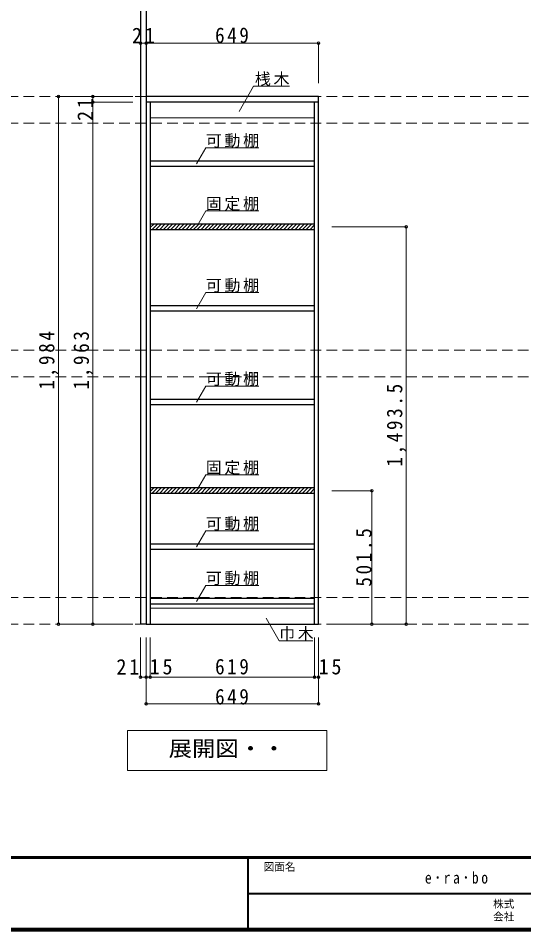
# Model space of a CAD drawing. Units: millimetres at full size, sheet at 1:20. Extents: x -3922 to 3878, y -2932 to 2722.
# Drawn here: x -885 to 1017, y -2864 to 567 of the extents above; entities that cross this region are included whole.
import ezdxf
from ezdxf.enums import TextEntityAlignment as Align

# ---------------------------------------------------------------- set-up
doc = ezdxf.new("R2010")
doc.units = ezdxf.units.MM
doc.header["$LTSCALE"] = 20
doc.header["$PDMODE"] = 32
doc.header["$PDSIZE"] = 10
doc.linetypes.add('DASHED2', pattern=[3, 2, -1])
for name, color, linetype, lineweight in [('0-2', 3, 'Continuous', 25), ('0-3_固定棚', 2, 'Continuous', 35), ('0-4_可動棚', 3, 'Continuous', 25), ('0-7_桟木・巾木', 2, 'Continuous', 35), ('0-A_文字', 7, 'Continuous', 18), ('0-B_寸法', 4, 'Continuous', 9), ('0-C_ハッチ', 4, 'Continuous', 9), ('F-1_枠', 6, 'Continuous', 40)]:
    doc.layers.add(name, color=color, linetype=linetype, lineweight=lineweight)
doc.layers.add('F-A_文字', color=7, linetype='Continuous')
doc.styles.add('ＭＳ ゴシック', font='')
doc.styles.get('ＭＳ ゴシック').set_extended_font_data('MS Gothic')

msp = doc.modelspace()

# ---------------------------------------------------------------- linework, layer by layer
at = {"layer": '0-2'}
for p, q in [((-425.16, 1177.73), (-425.16, -1711.27)), ((-404.16, 1177.73), (-404.16, -1711.27)), ((244.84, 272.73), (-404.16, 272.73)), ((244.84, 251.73), (-404.16, 251.73)), ((-389.16, 251.73), (-389.16, -1711.27)), ((229.84, -1711.27), (229.84, 251.73)), ((244.84, -1711.27), (244.84, 272.73)), ((-404.16, -1711.27), (-425.16, -1711.27)), ((-404.16, -1711.27), (244.84, -1711.27))]:
    msp.add_line(p, q, dxfattribs=at)
at = {"layer": '0-3_固定棚', "color": 3, "lineweight": 25}
for p, q in [((229.84, -207.27), (-389.16, -207.27)), ((229.84, -228.27), (-389.16, -228.27)), ((229.84, -1199.27), (-389.16, -1199.27)), ((229.84, -1220.27), (-389.16, -1220.27)), ((229.84, -1615.27), (-389.16, -1615.27)), ((229.84, -1636.27), (-389.16, -1636.27))]:
    msp.add_line(p, q, dxfattribs=at)
at = {"layer": '0-4_可動棚'}
for p, q in [((229.84, 29.73), (-389.16, 29.73)), ((229.84, 8.73), (-389.16, 8.73)), ((229.84, -514.27), (-389.16, -514.27)), ((229.84, -535.27), (-389.16, -535.27)), ((229.84, -866.27), (-389.16, -866.27)), ((229.84, -887.27), (-389.16, -887.27)), ((229.84, -1410.27), (-389.16, -1410.27)), ((229.84, -1431.27), (-389.16, -1431.27))]:
    msp.add_line(p, q, dxfattribs=at)
at = {"layer": '0-7_桟木・巾木', "color": 7, "lineweight": 18}
for p, q in [((229.84, 191.73), (-389.16, 191.73)), ((-389.16, -1651.27), (229.84, -1651.27))]:
    msp.add_line(p, q, dxfattribs=at)
at = {"layer": '0-A_文字'}
for p, q in [((-54.36, 216.5), (0.47, 311.47)), ((135.06, 311.47), (0.47, 311.47)), ((-214.68, 18.67), (-179.66, 79.32)), ((20.34, 79.32), (-179.66, 79.32)), ((-214.68, -218.33), (-179.66, -157.68)), ((20.34, -157.68), (-179.66, -157.68)), ((-214.68, -525.33), (-179.66, -464.68)), ((20.34, -464.68), (-179.66, -464.68)), ((-214.68, -877.33), (-179.66, -816.68)), ((20.34, -816.68), (-179.66, -816.68)), ((-214.68, -1210.33), (-179.66, -1149.68)), ((20.34, -1149.68), (-179.66, -1149.68)), ((-214.68, -1421.33), (-179.66, -1360.68)), ((20.34, -1360.68), (-179.66, -1360.68)), ((-214.68, -1626.33), (-179.66, -1565.68)), ((20.34, -1565.68), (-179.66, -1565.68)), ((47.58, -1689.47), (96.33, -1773.91)), ((96.33, -1773.91), (223.64, -1773.91)), ((275.66, -2111.27), (275.66, -2261.27)), ((-474.34, -2261.27), (275.66, -2261.27))]:
    msp.add_line(p, q, dxfattribs=at)
msp.add_lwpolyline([(275.66, -2111.27), (-474.34, -2111.27), (-474.34, -2261.27)], dxfattribs=at)
at = {"layer": '0-B_寸法'}
for p, q in [((-425.16, 472.73), (-404.16, 472.73)), ((-425.16, 472.73), (-425.16, 322.73)), ((-404.16, 472.73), (-404.16, 322.73)), ((-404.16, 472.73), (244.84, 472.73)), ((244.84, 472.73), (244.84, 322.73)), ((-734.16, 272.73), (-454.16, 272.73)), ((-734.16, 272.73), (-734.16, -1711.27)), ((-604.16, 272.73), (-604.16, 251.73)), ((-604.16, 251.73), (-454.16, 251.73)), ((-604.16, 251.73), (-604.16, -1711.27)), ((574.84, -217.77), (294.84, -217.77)), ((574.84, -1711.27), (574.84, -217.77)), ((444.84, -1209.77), (294.84, -1209.77)), ((444.84, -1711.27), (444.84, -1209.77)), ((-734.16, -1711.27), (-454.16, -1711.27)), ((444.84, -1711.27), (294.84, -1711.27)), ((574.84, -1711.27), (444.84, -1711.27)), ((-425.16, -1911.27), (-425.16, -1761.27)), ((-404.16, -1911.27), (-404.16, -1761.27)), ((-389.16, -1911.27), (-389.16, -1761.27)), ((229.84, -1911.27), (229.84, -1761.27)), ((244.84, -1911.27), (244.84, -1761.27)), ((-404.16, -1911.27), (-425.16, -1911.27)), ((-389.16, -1911.27), (-404.16, -1911.27)), ((-404.16, -2011.27), (-404.16, -1911.27)), ((-90.16, -1911.27), (-389.16, -1911.27)), ((-69.16, -1911.27), (-90.16, -1911.27)), ((229.84, -1911.27), (-69.16, -1911.27)), ((244.84, -1911.27), (229.84, -1911.27)), ((244.84, -2011.27), (244.84, -1911.27)), ((-404.16, -2011.27), (244.84, -2011.27))]:
    msp.add_line(p, q, dxfattribs=at)
at = {"layer": '0-B_寸法', "linetype": 'DASHED2'}
for p, q in [((2114.84, 272.73), (-2379.66, 272.73)), ((2114.84, 172.73), (-2379.66, 172.73)), ((2114.84, -681.27), (-2379.66, -681.27)), ((2114.84, -781.27), (-2379.66, -781.27)), ((2114.84, -1611.27), (-2379.66, -1611.27)), ((2114.84, -1711.27), (-2379.66, -1711.27))]:
    msp.add_line(p, q, dxfattribs=at)
at = {"layer": '0-B_寸法', "color": 7}
for p in [(-425.16, 472.73), (-404.16, 472.73), (244.84, 472.73), (-734.16, 272.73), (-604.16, 272.73), (-604.16, 251.73), (574.84, -217.77), (444.84, -1209.77), (-734.16, -1711.27), (-604.16, -1711.27), (444.84, -1711.27), (574.84, -1711.27), (-425.16, -1911.27), (-404.16, -1911.27), (-389.16, -1911.27), (229.84, -1911.27), (244.84, -1911.27), (-404.16, -2011.27), (244.84, -2011.27)]:
    msp.add_point(p, dxfattribs=at)
at = {"layer": '0-C_ハッチ'}
for p, q in [((-389.16, -220.73), (-375.7, -207.27)), ((-382.56, -228.27), (-361.56, -207.27)), ((-368.42, -228.27), (-347.42, -207.27)), ((-354.27, -228.27), (-333.27, -207.27)), ((-340.13, -228.27), (-319.13, -207.27)), ((-325.99, -228.27), (-304.99, -207.27)), ((-311.85, -228.27), (-290.85, -207.27)), ((-297.7, -228.27), (-276.7, -207.27)), ((-283.56, -228.27), (-262.56, -207.27)), ((-269.42, -228.27), (-248.42, -207.27)), ((-255.28, -228.27), (-234.28, -207.27)), ((-241.14, -228.27), (-220.14, -207.27)), ((-226.99, -228.27), (-205.99, -207.27)), ((-212.85, -228.27), (-191.85, -207.27)), ((-198.71, -228.27), (-177.71, -207.27)), ((-184.57, -228.27), (-163.57, -207.27)), ((-170.43, -228.27), (-149.43, -207.27)), ((-156.28, -228.27), (-135.28, -207.27)), ((-142.14, -228.27), (-121.14, -207.27)), ((-128, -228.27), (-107, -207.27)), ((-113.86, -228.27), (-92.86, -207.27)), ((-99.71, -228.27), (-78.71, -207.27)), ((-85.57, -228.27), (-64.57, -207.27)), ((-71.43, -228.27), (-50.43, -207.27)), ((-57.29, -228.27), (-36.29, -207.27)), ((-43.15, -228.27), (-22.15, -207.27)), ((-29, -228.27), (-8, -207.27)), ((-14.86, -228.27), (6.14, -207.27)), ((-0.72, -228.27), (20.28, -207.27)), ((13.42, -228.27), (34.42, -207.27)), ((27.56, -228.27), (48.56, -207.27)), ((41.71, -228.27), (62.71, -207.27)), ((55.85, -228.27), (76.85, -207.27)), ((69.99, -228.27), (90.99, -207.27)), ((84.13, -228.27), (105.13, -207.27)), ((98.27, -228.27), (119.27, -207.27)), ((112.42, -228.27), (133.42, -207.27)), ((126.56, -228.27), (147.56, -207.27)), ((140.7, -228.27), (161.7, -207.27)), ((154.84, -228.27), (175.84, -207.27)), ((168.99, -228.27), (189.99, -207.27)), ((183.13, -228.27), (204.13, -207.27)), ((197.27, -228.27), (218.27, -207.27)), ((211.41, -228.27), (229.84, -209.84)), ((225.55, -228.27), (229.84, -223.99)), ((-389.16, -1212.73), (-375.7, -1199.27)), ((-382.56, -1220.27), (-361.56, -1199.27)), ((-368.42, -1220.27), (-347.42, -1199.27)), ((-354.27, -1220.27), (-333.27, -1199.27)), ((-340.13, -1220.27), (-319.13, -1199.27)), ((-325.99, -1220.27), (-304.99, -1199.27)), ((-311.85, -1220.27), (-290.85, -1199.27)), ((-297.7, -1220.27), (-276.7, -1199.27)), ((-283.56, -1220.27), (-262.56, -1199.27)), ((-269.42, -1220.27), (-248.42, -1199.27)), ((-255.28, -1220.27), (-234.28, -1199.27)), ((-241.14, -1220.27), (-220.14, -1199.27)), ((-226.99, -1220.27), (-205.99, -1199.27)), ((-212.85, -1220.27), (-191.85, -1199.27)), ((-198.71, -1220.27), (-177.71, -1199.27)), ((-184.57, -1220.27), (-163.57, -1199.27)), ((-170.43, -1220.27), (-149.43, -1199.27)), ((-156.28, -1220.27), (-135.28, -1199.27)), ((-142.14, -1220.27), (-121.14, -1199.27)), ((-128, -1220.27), (-107, -1199.27)), ((-113.86, -1220.27), (-92.86, -1199.27)), ((-99.71, -1220.27), (-78.71, -1199.27)), ((-85.57, -1220.27), (-64.57, -1199.27)), ((-71.43, -1220.27), (-50.43, -1199.27)), ((-57.29, -1220.27), (-36.29, -1199.27)), ((-43.15, -1220.27), (-22.15, -1199.27)), ((-29, -1220.27), (-8, -1199.27)), ((-14.86, -1220.27), (6.14, -1199.27)), ((-0.72, -1220.27), (20.28, -1199.27)), ((13.42, -1220.27), (34.42, -1199.27)), ((27.56, -1220.27), (48.56, -1199.27)), ((41.71, -1220.27), (62.71, -1199.27)), ((55.85, -1220.27), (76.85, -1199.27)), ((69.99, -1220.27), (90.99, -1199.27)), ((84.13, -1220.27), (105.13, -1199.27)), ((98.27, -1220.27), (119.27, -1199.27)), ((112.42, -1220.27), (133.42, -1199.27)), ((126.56, -1220.27), (147.56, -1199.27)), ((140.7, -1220.27), (161.7, -1199.27)), ((154.84, -1220.27), (175.84, -1199.27)), ((168.99, -1220.27), (189.99, -1199.27)), ((183.13, -1220.27), (204.13, -1199.27)), ((197.27, -1220.27), (218.27, -1199.27)), ((211.41, -1220.27), (229.84, -1201.84)), ((225.55, -1220.27), (229.84, -1215.99))]:
    msp.add_line(p, q, dxfattribs=at)
at = {"layer": 'F-1_枠'}
for p, q in [((3877.97, -2587.71), (-3922.03, -2587.71)), ((3877.97, -2591.04), (-3922.03, -2591.04)), ((-22.03, -2591.04), (-22.03, -2857.71)), ((-22.03, -2724.37), (3871.3, -2724.38)), ((3877.97, -2857.71), (-3922.03, -2857.71)), ((3877.97, -2861.04), (-3922.03, -2861.04)), ((3877.97, -2864.37), (-3922.03, -2864.37))]:
    msp.add_line(p, q, dxfattribs=at)

# ---------------------------------------------------------------- texts
at = {"layer": '0-A_文字', "style": 'ＭＳ ゴシック', "width": 1.1}
msp.add_text('展開図・・', height=58.65, dxfattribs=at).set_placement((-319.34, -2226.27), align=Align.BOTTOM_LEFT)
at = {"layer": '0-A_文字', "char_height": 43.99, "attachment_point": 7, "style": 'ＭＳ ゴシック'}
for s, insert in [('\\T1.17;桟木', (5.06, 311.47)), ('\\T1.17;可動棚', (-179.66, 79.32)), ('\\T1.17;固定棚', (-179.66, -157.68)), ('\\T1.17;可動棚', (-179.66, -464.68)), ('\\T1.17;可動棚', (-179.66, -816.68)), ('\\T1.17;固定棚', (-179.66, -1149.68)), ('\\T1.17;可動棚', (-179.66, -1360.68)), ('\\T1.17;可動棚', (-179.66, -1565.68)), ('\\T1.17;巾木', (96.33, -1773.91))]:
    msp.add_mtext(s, dxfattribs=dict(at, insert=insert))
at = {"layer": '0-B_寸法', "color": 7, "char_height": 58.65, "attachment_point": 7, "style": 'ＭＳ ゴシック'}
for s, insert in [('\\T1.27;\\W0.95;21', (-457.16, 472.73)), ('\\T1.27;\\W0.9;649', (-144.66, 472.73)), ('\\T1.27;\\W0.95;21', (-515.92, -1901.27)), ('\\T1.27;\\W0.95;15', (-390.82, -1901.27)), ('\\T1.27;\\W0.9;619', (-144.66, -1901.27)), ('\\T1.27;\\W0.95;15', (244.84, -1901.27)), ('\\T1.27;\\W0.9;649', (-144.66, -2014.42))]:
    msp.add_mtext(s, dxfattribs=dict(at, insert=insert))
at = {"layer": '0-B_寸法', "color": 7, "char_height": 58.65, "attachment_point": 7, "rotation": 90, "style": 'ＭＳ ゴシック'}
for s, insert in [('\\T1.27;\\W0.95;21', (-604.16, 180.45)), ('\\T1.28;\\W0.9;1,984', (-734.16, -829.27)), ('\\T1.28;\\W0.9;1,963', (-604.16, -829.27)), ('\\T1.28;\\W0.9;1,493.5', (574.84, -1119.52)), ('\\T1.28;\\W0.9;501.5', (444.84, -1570.52))]:
    msp.add_mtext(s, dxfattribs=dict(at, insert=insert))
at = {"layer": 'F-A_文字', "style": 'ＭＳ ゴシック'}
for s, p in [('図面名', (37.97, -2647.71)), ('株式', (901.3, -2787.04)), ('会社', (901.3, -2835.04))]:
    msp.add_text(s, height=29.33, dxfattribs=at).set_placement(p, align=Align.BOTTOM_LEFT)
at = {"layer": 'F-A_文字', "insert": (644.64, -2687.71), "char_height": 43.99, "attachment_point": 7, "style": 'ＭＳ ゴシック'}
msp.add_mtext('\\T1.39;\\W0.85;e･ra･bo', dxfattribs=at)

doc.saveas('drawing.dxf')
